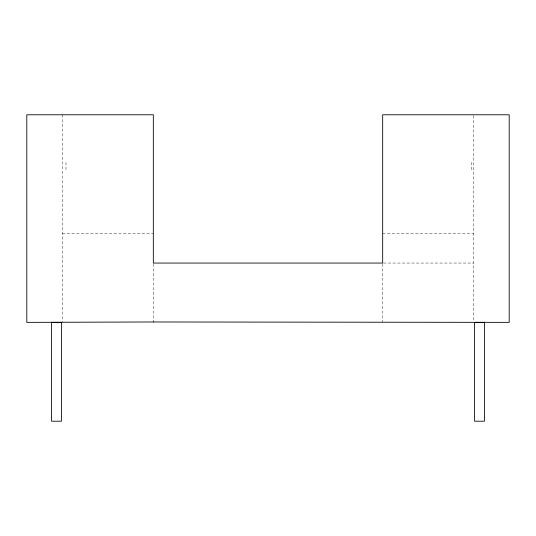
<?xml version="1.0" encoding="UTF-8"?>
<svg xmlns="http://www.w3.org/2000/svg" width="536" height="536" viewBox="0 0 536 536"><rect width="100%" height="100%" fill="white"/><g stroke="black" fill="none" stroke-linecap="round" stroke-linejoin="round"><path stroke-width="0.4" stroke-dasharray="2.68 2.01" d="M62.384 233.401L153.329 233.401M382.671 233.401L473.616 233.401M383.501 263.055L473.616 263.055M473.616 115.615L473.616 321.975M471.271 162.388L471.271 171.085M382.671 263.886L382.671 321.975M153.329 263.886L153.329 321.975M65.975 162.388L65.975 171.085M62.384 114.778L62.384 321.975"/><path stroke-width="0.8" d="M51.516 322.37L61.399 322.37L61.399 421.222L51.516 421.222L51.516 322.096M484.484 322.37L474.601 322.37L474.601 421.222L484.484 421.222L484.484 322.096M153.329 321.975L26.8 322.37L26.8 114.778L153.329 114.778L153.329 263.055L382.671 263.055L382.671 114.778L509.2 114.778L509.2 322.37L153.329 321.975"/></g></svg>
